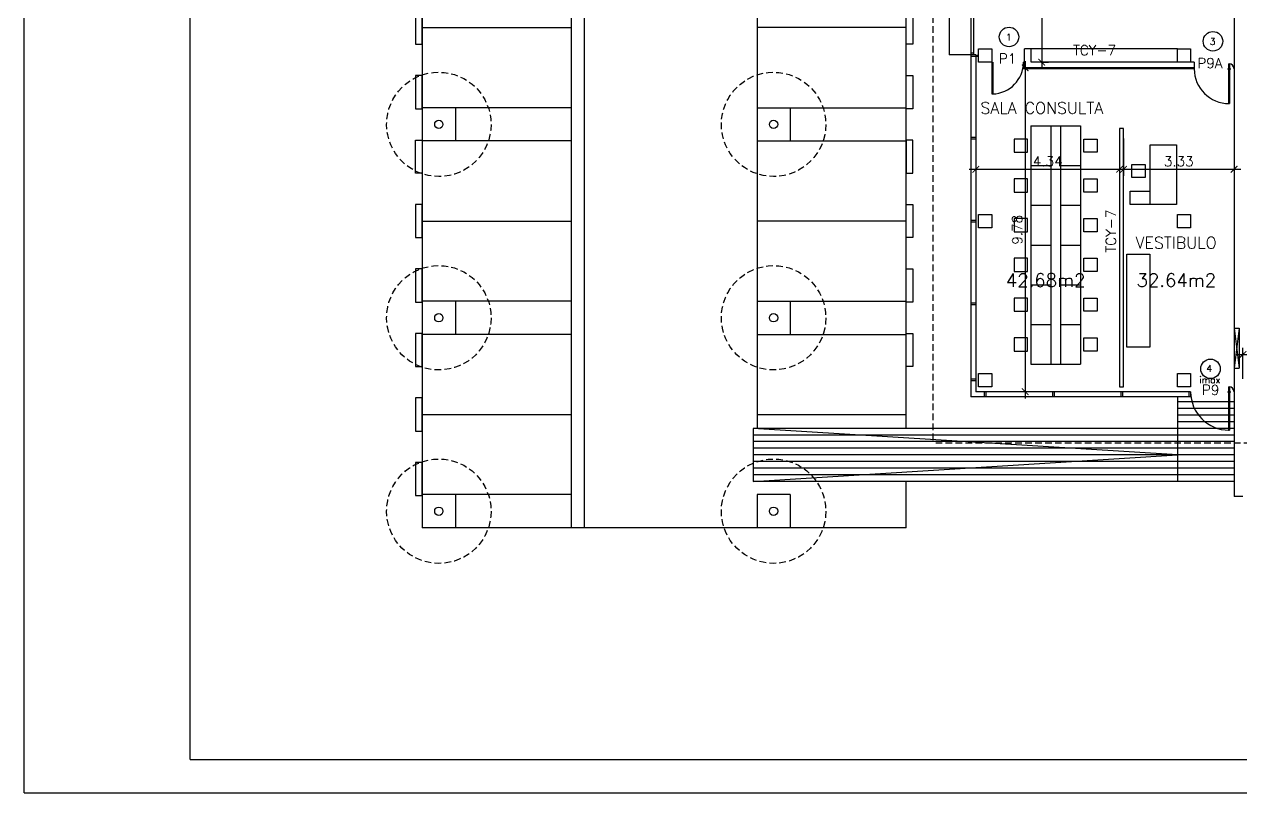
# Model space of a CAD drawing. Extents: x -1 to 154, y -18 to 77.
# Drawn here: x -1.02 to 35.67, y -17.72 to 5.48 of the extents above; entities that cross this region are included whole.
import ezdxf

# ---------------------------------------------------------------- set-up
doc = ezdxf.new("R2010")
doc.units = 0
doc.linetypes.add('TRAZOS', pattern=[0.75, 0.5, -0.25])
doc.layers.get('0').update_dxf_attribs({"linetype": 'CONTINUOUS'})
doc.layers.get('DEFPOINTS').update_dxf_attribs({"linetype": 'CONTINUOUS'})
for name, color, linetype in [('2', 2, 'CONTINUOUS'), ('4', 3, 'CONTINUOUS'), ('AMAESTRADO', 4, 'CONTINUOUS'), ('CARPINT', 1, 'CONTINUOUS'), ('COTAS', 7, 'CONTINUOUS'), ('FORMATO', 7, 'CONTINUOUS'), ('MOB', 40, 'CONTINUOUS'), ('REF-CAR', 3, 'CONTINUOUS'), ('SUP', 4, 'CONTINUOUS'), ('TABIQUERIA', 4, 'CONTINUOUS')]:
    doc.layers.add(name, color=color, linetype=linetype)
doc.styles.add('ROMANS', font='romans.shx')
doc.dimstyles.get("Standard").update_dxf_attribs({"dimtxt": 0.18, "dimasz": 0.18, "dimexe": 0.18, "dimexo": 0.0625, "dimgap": 0.09, "dimtad": 0, "dimtih": 1, "dimtoh": 1, "dimdec": 4, "dimzin": 0, "dimdsep": 46, "dimtxsty": 'Standard', "dimcen": 0.09, "dimadec": 0, "dimazin": 0, "dimtfac": 1, "dimtdec": 4, "dimtofl": 0, "dimtmove": 0, "dimatfit": 3, "dimfxl": 0, "dimtolj": 1, "dimtzin": 0, "dimarcsym": 0})

# ---------------------------------------------------------------- blocks, each defined once
blk = doc.blocks.new('_ARCHTICK')
at = {"color": 0, "linetype": 'ByBlock', "const_width": 0.15}
blk.add_lwpolyline([(-0.5, -0.5), (0.5, 0.5)], dxfattribs=at)
blk = doc.blocks.new('*D73')
at = {"linetype": 'ByBlock'}
for p, q in [((27.913, 19.172), (29.871, 19.172)), ((29.671, 19.372), (29.671, 4.132)), ((29.653, 4.332), (29.871, 4.332))]:
    blk.add_line(p, q, dxfattribs=at)
at = {"layer": 'DEFPOINTS', "color": 0, "linetype": 'ByBlock'}
for p in [(27.613, 19.172), (29.353, 4.332), (29.671, 4.332)]:
    blk.add_point(p, dxfattribs=at)
at = {"linetype": 'ByBlock', "xscale": 0.2, "yscale": 0.2, "zscale": 0.2}
for p, rotation in [((29.671, 19.172), 90), ((29.671, 4.332), 270)]:
    blk.add_blockref('_ARCHTICK', p, dxfattribs=dict(at, rotation=rotation))
at = {"linetype": 'ByBlock', "insert": (29.431, 11.752), "char_height": 0.3, "attachment_point": 5, "rotation": 90, "style": 'ROMANS'}
blk.add_mtext('\\A1;14.84', dxfattribs=at)
blk = doc.blocks.new('*D74')
at = {"linetype": 'ByBlock'}
for p, q in [((32.02, 2.032), (32.02, 0.899)), ((27.683, 1.707), (27.683, 0.899)), ((27.483, 1.099), (32.22, 1.099))]:
    blk.add_line(p, q, dxfattribs=at)
at = {"layer": 'DEFPOINTS', "color": 0, "linetype": 'ByBlock'}
for p in [(32.02, 2.332), (27.683, 2.007), (32.02, 1.099)]:
    blk.add_point(p, dxfattribs=at)
at = {"linetype": 'ByBlock', "xscale": 0.2, "yscale": 0.2, "zscale": 0.2, "rotation": 180}
blk.add_blockref('_ARCHTICK', (27.683, 1.099), dxfattribs=at)
at = {"linetype": 'ByBlock', "xscale": 0.2, "yscale": 0.2, "zscale": 0.2}
blk.add_blockref('_ARCHTICK', (32.02, 1.099), dxfattribs=at)
at = {"linetype": 'ByBlock', "insert": (29.851, 1.339), "char_height": 0.3, "attachment_point": 5, "style": 'ROMANS'}
blk.add_mtext('\\A1;4.34', dxfattribs=at)
blk = doc.blocks.new('*D75')
at = {"linetype": 'ByBlock'}
for p, q in [((29.172, 4.362), (29.172, -5.818)), ((29.453, 4.162), (29.372, 4.162)), ((29.696, -5.618), (28.972, -5.618))]:
    blk.add_line(p, q, dxfattribs=at)
at = {"layer": 'DEFPOINTS', "color": 0, "linetype": 'ByBlock'}
for p in [(29.153, 4.162), (29.172, -5.618), (29.996, -5.618)]:
    blk.add_point(p, dxfattribs=at)
at = {"linetype": 'ByBlock', "xscale": 0.2, "yscale": 0.2, "zscale": 0.2}
for p, rotation in [((29.172, 4.162), 90), ((29.172, -5.618), 270)]:
    blk.add_blockref('_ARCHTICK', p, dxfattribs=dict(at, rotation=rotation))
at = {"linetype": 'ByBlock', "insert": (28.932, -0.728), "char_height": 0.3, "attachment_point": 5, "rotation": 90, "style": 'ROMANS'}
blk.add_mtext('\\A1;9.78', dxfattribs=at)
blk = doc.blocks.new('*D76')
at = {"linetype": 'ByBlock'}
for p, q in [((32.14, 2.032), (32.14, 0.899)), ((35.473, 2.032), (35.473, 0.899)), ((31.94, 1.099), (35.673, 1.099))]:
    blk.add_line(p, q, dxfattribs=at)
at = {"layer": 'DEFPOINTS', "color": 0, "linetype": 'ByBlock'}
for p in [(32.14, 2.332), (35.473, 2.332), (35.473, 1.099)]:
    blk.add_point(p, dxfattribs=at)
at = {"linetype": 'ByBlock', "xscale": 0.2, "yscale": 0.2, "zscale": 0.2, "rotation": 180}
blk.add_blockref('_ARCHTICK', (32.14, 1.099), dxfattribs=at)
at = {"linetype": 'ByBlock', "xscale": 0.2, "yscale": 0.2, "zscale": 0.2}
blk.add_blockref('_ARCHTICK', (35.473, 1.099), dxfattribs=at)
at = {"linetype": 'ByBlock', "insert": (33.806, 1.339), "char_height": 0.3, "attachment_point": 5, "style": 'ROMANS'}
blk.add_mtext('\\A1;3.33', dxfattribs=at)
blk = doc.blocks.new('*D77')
at = {"linetype": 'ByBlock'}
for p, q in [((35.743, -5.233), (35.743, -4.29)), ((39.553, -5.218), (39.553, -4.29)), ((35.543, -4.49), (39.753, -4.49))]:
    blk.add_line(p, q, dxfattribs=at)
at = {"layer": 'DEFPOINTS', "color": 0, "linetype": 'ByBlock'}
for p in [(39.553, -4.49), (35.743, -5.533), (39.553, -5.518)]:
    blk.add_point(p, dxfattribs=at)
at = {"linetype": 'ByBlock', "xscale": 0.2, "yscale": 0.2, "zscale": 0.2, "rotation": 180}
blk.add_blockref('_ARCHTICK', (35.743, -4.49), dxfattribs=at)
at = {"linetype": 'ByBlock', "xscale": 0.2, "yscale": 0.2, "zscale": 0.2}
blk.add_blockref('_ARCHTICK', (39.553, -4.49), dxfattribs=at)
at = {"linetype": 'ByBlock', "insert": (37.648, -4.25), "char_height": 0.3, "attachment_point": 5, "style": 'ROMANS'}
blk.add_mtext('\\A1;3.81', dxfattribs=at)

msp = doc.modelspace()

# ---------------------------------------------------------------- linework, layer by layer
at = {"layer": '2'}
for p, q in [((10.982, 61.882), (10.982, -9.725)), ((15.482, -9.725), (15.482, 37.995)), ((15.882, -9.725), (15.882, 37.995)), ((21.082, 37.995), (21.082, -6.725)), ((25.582, -6.725), (25.582, 37.995)), ((26.883, 24.642), (26.883, 4.557)), ((10.982, 5.375), (15.482, 5.375)), ((25.582, 5.375), (21.082, 5.375)), ((27.533, 4.557), (26.883, 4.557)), ((29.153, 4.332), (29.153, 4.732)), ((29.353, 4.732), (29.153, 4.732)), ((29.353, 4.332), (29.353, 4.732)), ((34.273, 4.332), (29.353, 4.332)), ((34.273, 4.332), (34.273, 4.162)), ((15.482, 2.955), (10.982, 2.955)), ((11.982, 2.955), (11.982, 1.955)), ((21.082, 2.955), (25.582, 2.955)), ((22.082, 2.955), (22.082, 1.955)), ((15.482, 1.955), (10.982, 1.955)), ((21.082, 1.955), (25.582, 1.955)), ((10.982, -0.465), (15.482, -0.465)), ((25.582, -0.465), (21.082, -0.465)), ((15.482, -2.885), (10.982, -2.885)), ((11.982, -2.885), (11.982, -3.885)), ((21.082, -2.885), (25.582, -2.885)), ((22.082, -2.885), (22.082, -3.885)), ((15.482, -3.885), (10.982, -3.885)), ((21.082, -3.885), (25.582, -3.885)), ((35.473, -3.703), (35.473, -4.903)), ((35.623, -3.703), (35.473, -4.903)), ((35.473, -3.703), (35.623, -4.903)), ((33.763, -5.768), (33.763, -8.325)), ((35.473, -5.925), (33.763, -5.925)), ((35.473, -6.125), (33.763, -6.125)), ((10.982, -6.305), (15.482, -6.305)), ((21.082, -6.305), (25.582, -6.305)), ((35.473, -6.325), (33.763, -6.325)), ((35.473, -6.525), (33.763, -6.525)), ((33.763, -7.525), (20.963, -6.725)), ((20.963, -6.725), (20.963, -8.325)), ((33.763, -6.725), (20.963, -6.725)), ((35.473, -6.925), (20.963, -6.925)), ((35.473, -6.725), (33.763, -6.725)), ((35.473, -7.125), (20.963, -7.125)), ((35.473, -7.325), (20.963, -7.325)), ((20.963, -8.325), (33.763, -7.525)), ((35.473, -7.525), (20.963, -7.525)), ((35.473, -7.725), (20.963, -7.725)), ((35.473, -7.925), (20.963, -7.925)), ((35.473, -8.125), (20.963, -8.125)), ((35.473, -8.325), (20.963, -8.325)), ((25.582, -9.725), (25.582, -8.325)), ((15.482, -8.725), (10.982, -8.725)), ((11.982, -8.725), (11.982, -9.725)), ((22.082, -8.725), (21.082, -8.725)), ((21.082, -8.725), (21.082, -9.725)), ((22.082, -8.725), (22.082, -9.725))]:
    msp.add_line(p, q, dxfattribs=at)
at = {"layer": '2', "linetype": 'TRAZOS', "ltscale": 0.4}
for p in [(26.383, 59.722), (39.572, -7.168)]:
    msp.add_line(p, (26.383, -7.168), dxfattribs=at)
at = {"layer": '2', "color": 2}
msp.add_line((25.582, -9.725), (10.982, -9.725), dxfattribs=at)
at = {"layer": '2'}
for points in [[(10.982, 5.875), (10.782, 5.875), (10.782, 4.875), (10.982, 4.875)], [(25.582, 5.875), (25.782, 5.875), (25.782, 4.875), (25.582, 4.875)], [(10.982, 3.928), (10.782, 3.928), (10.782, 2.928), (10.982, 2.928)], [(25.582, 3.928), (25.782, 3.928), (25.782, 2.928), (25.582, 2.928)], [(32.02, -5.468), (32.14, -5.468), (32.14, 2.332), (32.02, 2.332)], [(10.982, 0.982), (10.782, 0.982), (10.782, 1.982), (10.982, 1.982)], [(25.582, 0.982), (25.782, 0.982), (25.782, 1.982), (25.582, 1.982)], [(10.982, 0.035), (10.782, 0.035), (10.782, -0.965), (10.982, -0.965)], [(25.582, 0.035), (25.782, 0.035), (25.782, -0.965), (25.582, -0.965)], [(10.982, -1.912), (10.782, -1.912), (10.782, -2.912), (10.982, -2.912)], [(25.582, -1.912), (25.782, -1.912), (25.782, -2.912), (25.582, -2.912)], [(10.982, -3.859), (10.782, -3.859), (10.782, -4.859), (10.982, -4.859)], [(25.582, -3.859), (25.782, -3.859), (25.782, -4.859), (25.582, -4.859)], [(10.982, -5.806), (10.782, -5.806), (10.782, -6.806), (10.982, -6.806)], [(10.982, -7.753), (10.782, -7.753), (10.782, -8.753), (10.982, -8.753)]]:
    msp.add_lwpolyline(points, close=True, dxfattribs=at)
at = {"layer": '2', "linetype": 'TRAZOS', "ltscale": 0.4}
for centre in [(11.482, 2.455), (21.582, 2.455), (11.482, -3.385), (21.582, -3.385), (11.482, -9.225), (21.582, -9.225)]:
    msp.add_circle(centre, 1.575, dxfattribs=at)
at = {"layer": '4'}
for p, q in [((35.473, 20.047), (35.473, -3.703)), ((35.473, -3.703), (35.623, -3.703)), ((35.623, -3.703), (35.623, -4.903)), ((35.473, -4.903), (35.473, -8.783)), ((35.473, -4.903), (35.623, -4.903)), ((35.743, -8.783), (35.473, -8.783))]:
    msp.add_line(p, q, dxfattribs=at)
for points in [[(27.763, 4.732), (28.163, 4.732), (28.163, 4.332), (27.763, 4.332)], [(33.763, 4.732), (34.163, 4.732), (34.163, 4.332), (33.763, 4.332)], [(27.763, -0.268), (28.163, -0.268), (28.163, -0.668), (27.763, -0.668)], [(33.763, -0.268), (34.163, -0.268), (34.163, -0.668), (33.763, -0.668)], [(27.763, -5.068), (28.163, -5.068), (28.163, -5.468), (27.763, -5.468)], [(33.763, -5.068), (34.163, -5.068), (34.163, -5.468), (33.763, -5.468)]]:
    msp.add_lwpolyline(points, close=True, dxfattribs=at)
for centre in [(11.482, 2.455), (21.582, 2.455), (11.482, -3.385), (21.582, -3.385), (11.482, -9.225), (21.582, -9.225)]:
    msp.add_circle(centre, 0.125, dxfattribs=at)
at = {"layer": 'AMAESTRADO'}
for centre in [(28.684, 5.094), (34.836, 4.963), (34.764, -4.927)]:
    msp.add_circle(centre, 0.294, dxfattribs=at)
at = {"layer": 'CARPINT'}
for p, q in [((27.533, 19.222), (27.533, 4.547)), ((27.613, 19.222), (27.613, 4.557)), ((27.613, 4.607), (27.533, 4.607)), ((27.533, 4.557), (27.533, -5.768)), ((27.683, 4.557), (27.533, 4.557)), ((27.683, 4.507), (27.533, 4.507)), ((27.683, 4.557), (27.683, -5.618)), ((27.683, 4.547), (27.763, 4.547)), ((27.683, 4.517), (27.763, 4.517)), ((28.163, 4.332), (28.163, 3.372)), ((28.193, 4.332), (28.193, 3.372)), ((29.153, 4.332), (29.123, 4.332)), ((29.123, 4.332), (29.123, 4.132)), ((34.273, 4.132), (29.123, 4.132)), ((29.153, 4.332), (29.153, 4.162)), ((34.273, 4.162), (29.153, 4.162)), ((34.273, 4.162), (34.273, 4.132)), ((35.272, 4.132), (35.374, 4.132)), ((35.308, 4.282), (35.308, 3.082)), ((35.308, 4.282), (35.338, 4.282)), ((35.323, 4.182), (35.323, 4.081)), ((35.338, 4.282), (35.338, 3.082)), ((28.163, 3.372), (28.193, 3.372)), ((35.308, 3.082), (35.338, 3.082)), ((27.683, 2.057), (27.533, 2.057)), ((27.683, 2.007), (27.533, 2.007)), ((27.683, -0.443), (27.533, -0.443)), ((27.683, -0.493), (27.533, -0.493)), ((27.683, -2.943), (27.533, -2.943)), ((27.683, -2.993), (27.533, -2.993)), ((27.683, -5.243), (27.533, -5.243)), ((27.683, -5.293), (27.533, -5.293)), ((35.308, -5.468), (35.308, -6.778)), ((35.308, -5.468), (35.338, -5.468)), ((35.338, -5.468), (35.338, -6.778)), ((34.163, -5.768), (27.533, -5.768)), ((34.163, -5.618), (27.683, -5.618)), ((27.938, -5.618), (27.938, -5.768)), ((27.988, -5.618), (27.988, -5.768)), ((29.996, -5.618), (29.996, -5.768)), ((30.046, -5.618), (30.046, -5.768)), ((32.055, -5.618), (32.055, -5.768)), ((32.105, -5.618), (32.105, -5.768)), ((34.113, -5.618), (34.113, -5.768)), ((34.163, -5.618), (34.163, -5.768)), ((35.272, -5.618), (35.374, -5.618)), ((35.323, -5.568), (35.323, -5.669)), ((35.308, -6.778), (35.338, -6.778))]:
    msp.add_line(p, q, dxfattribs=at)
for centre, radius, start, end in [((28.163, 4.332), 0.96, 271.7908, 0), ((35.323, 4.132), 1.05, 180, 270), ((35.323, 4.132), 0.15, 0, 90), ((35.323, -5.618), 0.15, 0, 90), ((35.323, -5.618), 1.16, 180, 270)]:
    msp.add_arc(centre, radius, start, end, dxfattribs=at)
at = {"layer": 'FORMATO'}
for q in [(-1.023, 76.876), (153.848, -17.724)]:
    msp.add_line((-1.023, -17.724), q, dxfattribs=at)
at = {"layer": 'FORMATO', "color": 5}
for q in [(3.977, 75.876), (152.848, -16.724)]:
    msp.add_line((3.977, -16.724), q, dxfattribs=at)
at = {"layer": 'MOB'}
for p, q in [((33.763, 4.732), (29.353, 4.732)), ((29.341, 2.411), (29.341, -4.789)), ((29.341, 2.411), (30.841, 2.411)), ((29.941, 2.411), (29.941, -4.789)), ((30.241, 2.411), (30.241, -4.789)), ((30.841, 2.411), (30.841, -4.789)), ((29.341, 1.211), (29.941, 1.211)), ((30.241, 1.211), (30.841, 1.211)), ((29.341, 0.011), (29.941, 0.011)), ((30.241, 0.011), (30.841, 0.011)), ((29.341, -1.189), (29.941, -1.189)), ((30.241, -1.189), (30.841, -1.189)), ((29.341, -2.389), (29.941, -2.389)), ((30.241, -2.389), (30.841, -2.389)), ((29.341, -3.589), (29.941, -3.589)), ((30.241, -3.589), (30.841, -3.589)), ((29.341, -4.789), (30.841, -4.789))]:
    msp.add_line(p, q, dxfattribs=at)
for points in [[(29.241, 2.011), (28.841, 2.011), (28.841, 1.611), (29.241, 1.611)], [(30.941, 2.011), (31.341, 2.011), (31.341, 1.611), (30.941, 1.611)], [(32.39, 1.248), (32.79, 1.248), (32.79, 0.848), (32.39, 0.848)], [(29.241, 0.811), (28.841, 0.811), (28.841, 0.411), (29.241, 0.411)], [(30.941, 0.811), (31.341, 0.811), (31.341, 0.411), (30.941, 0.411)], [(29.241, -0.389), (28.841, -0.389), (28.841, -0.789), (29.241, -0.789)], [(30.941, -0.389), (31.341, -0.389), (31.341, -0.789), (30.941, -0.789)], [(29.241, -1.589), (28.841, -1.589), (28.841, -1.989), (29.241, -1.989)], [(30.941, -1.589), (31.341, -1.589), (31.341, -1.989), (30.941, -1.989)], [(29.241, -2.789), (28.841, -2.789), (28.841, -3.189), (29.241, -3.189)], [(30.941, -2.789), (31.341, -2.789), (31.341, -3.189), (30.941, -3.189)], [(29.241, -3.989), (28.841, -3.989), (28.841, -4.389), (29.241, -4.389)], [(30.941, -3.989), (31.341, -3.989), (31.341, -4.389), (30.941, -4.389)]]:
    msp.add_lwpolyline(points, close=True, dxfattribs=at)
for points in [[(33.74, 1.836), (33.74, 0.036), (32.94, 0.036), (32.94, 1.836), (33.74, 1.836)], [(32.94, 0.036), (32.34, 0.036), (32.34, 0.436), (32.94, 0.436)], [(32.934, -1.468), (32.934, -4.268), (32.234, -4.268), (32.234, -1.468), (32.934, -1.468)]]:
    msp.add_lwpolyline(points, dxfattribs=at)

# ---------------------------------------------------------------- texts
at = {"layer": 'AMAESTRADO', "style": 'ROMANS'}
for s, p in [('1', (28.59, 4.988)), ('3', (34.742, 4.857)), ('4', (34.639, -5.014)), ('imax', (34.428, -5.362))]:
    msp.add_text(s, height=0.2, dxfattribs=at).set_placement(p)
at = {"layer": 'MOB', "color": 7, "style": 'ROMANS'}
for s, p in [('SALA CONSULTA', (27.823, 2.774)), ('VESTIBULO', (32.501, -1.295))]:
    msp.add_text(s, height=0.35, dxfattribs=at).set_placement(p)
at = {"layer": 'REF-CAR', "style": 'ROMANS'}
for s, p in [('P1', (28.376, 4.29)), ('P9A', (34.366, 4.154)), ('P9', (34.504, -5.713))]:
    msp.add_text(s, height=0.3, dxfattribs=at).set_placement(p)
at = {"layer": 'SUP', "style": 'ROMANS'}
for s, p in [('42.68m2', (28.591, -2.451)), ('32.64m2', (32.534, -2.451))]:
    msp.add_text(s, height=0.4, dxfattribs=at).set_placement(p)
at = {"layer": 'TABIQUERIA', "style": 'ROMANS'}
msp.add_text('TCY-7', height=0.3, dxfattribs=at).set_placement((30.613, 4.544))
msp.add_text('TCY-7', height=0.3, rotation=90, dxfattribs=at).set_placement((31.907, -1.418))

# ---------------------------------------------------------------- dimensions: what is measured, and where the dimension line sits
at = {"layer": 'COTAS'}
for base, p1, p2, picture, middle in [((29.671, 4.332), (27.613, 19.172), (29.353, 4.332), '*D73', (29.431, 11.752)), ((29.172, -5.618), (29.153, 4.162), (29.996, -5.618), '*D75', (28.932, -0.728))]:
    dim = msp.add_linear_dim(base=base, p1=p1, p2=p2, angle=90, dimstyle='Standard', override={"dimtxt": 0.3, "dimasz": 0.2, "dimexe": 0.2, "dimexo": 0.3, "dimtad": 1, "dimtih": 0, "dimtoh": 0, "dimdec": 2, "dimtxsty": 'ROMANS', "dimblk1": 'ARCHTICK', "dimblk2": 'ARCHTICK', "dimsah": 1, "dimcen": 2.5, "dimdle": 0.2, "dimclrd": 256, "dimclre": 256, "dimclrt": 256, "dimtofl": 1}, dxfattribs=at)
    dim.commit()
    dim.dimension.update_dxf_attribs({"geometry": picture, "text_midpoint": middle})
for base, p1, p2, picture, middle in [((32.02, 1.099), (27.683, 2.007), (32.02, 2.332), '*D74', (29.851, 1.339)), ((35.473, 1.099), (32.14, 2.332), (35.473, 2.332), '*D76', (33.806, 1.339)), ((39.553, -4.49), (35.743, -5.533), (39.553, -5.518), '*D77', (37.648, -4.25))]:
    dim = msp.add_linear_dim(base=base, p1=p1, p2=p2, dimstyle='Standard', override={"dimtxt": 0.3, "dimasz": 0.2, "dimexe": 0.2, "dimexo": 0.3, "dimtad": 1, "dimtih": 0, "dimtoh": 0, "dimdec": 2, "dimtxsty": 'ROMANS', "dimblk1": 'ARCHTICK', "dimblk2": 'ARCHTICK', "dimsah": 1, "dimcen": 2.5, "dimdle": 0.2, "dimclrd": 256, "dimclre": 256, "dimclrt": 256, "dimtofl": 1}, dxfattribs=at)
    dim.commit()
    dim.dimension.update_dxf_attribs({"geometry": picture, "text_midpoint": middle})

doc.saveas('drawing.dxf')
